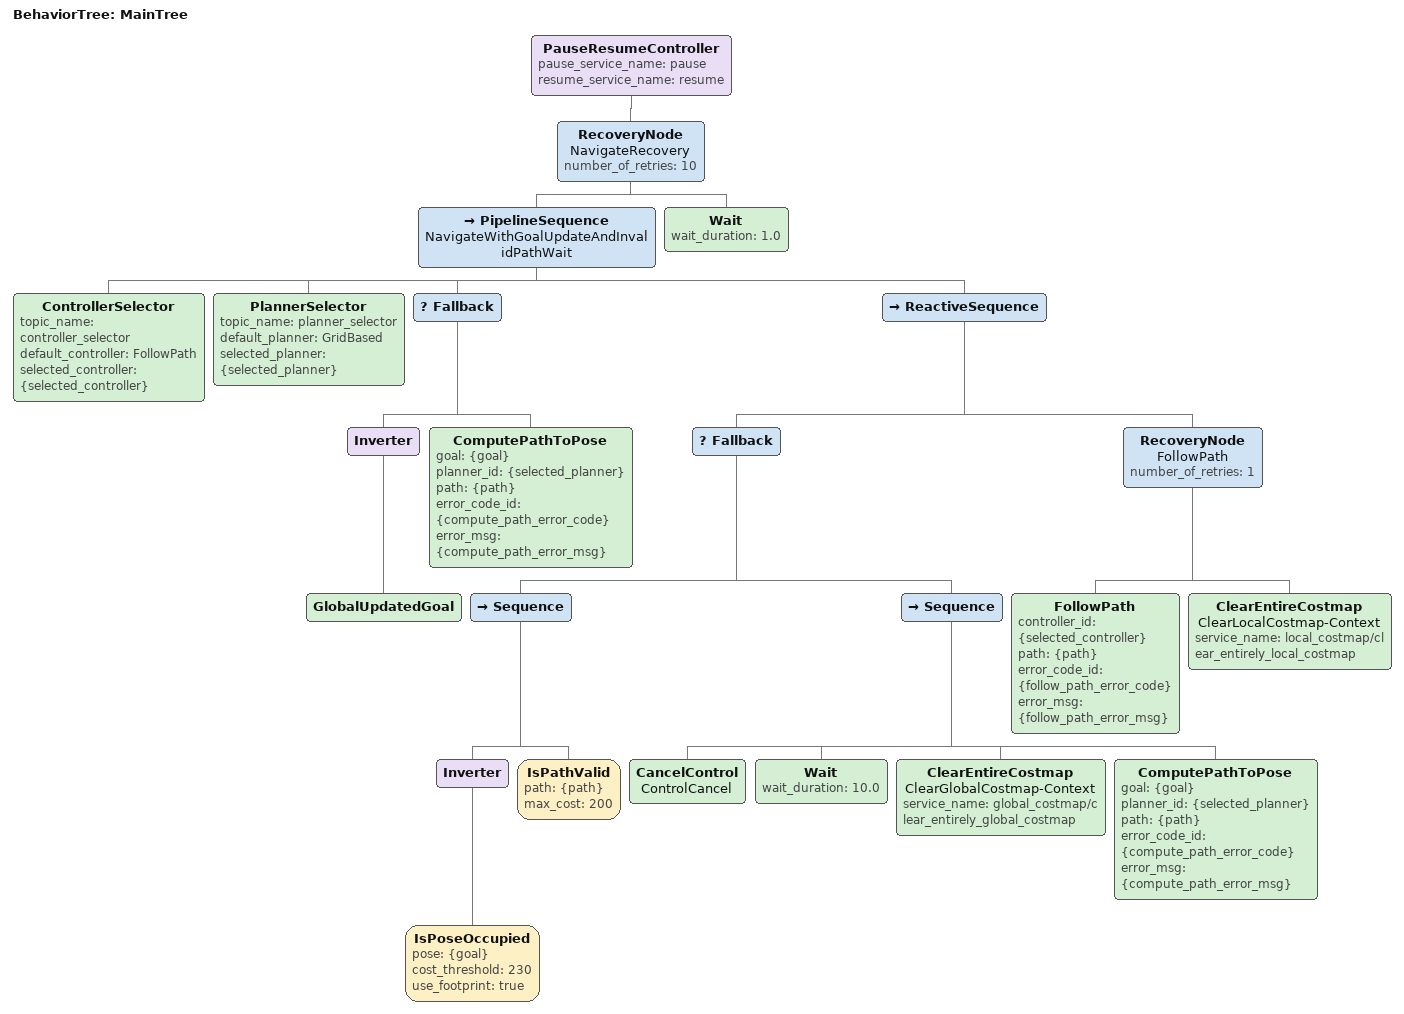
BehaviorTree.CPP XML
<?xml version="1.0" encoding="UTF-8"?>
<root BTCPP_format="4"
      main_tree_to_execute="MainTree">
  <BehaviorTree ID="MainTree">
    <PauseResumeController pause_service_name="pause"
                           resume_service_name="resume">
      <RecoveryNode name="NavigateRecovery"
                    number_of_retries="10">
        <PipelineSequence name="NavigateWithGoalUpdateAndInvalidPathWait">
          <ControllerSelector topic_name="controller_selector"
                              default_controller="FollowPath"
                              selected_controller="{selected_controller}"/>
          <PlannerSelector topic_name="planner_selector"
                           default_planner="GridBased"
                           selected_planner="{selected_planner}"/>
          <Fallback>
            <Inverter>
              <GlobalUpdatedGoal/>
            </Inverter>
            <ComputePathToPose goal="{goal}"
                               planner_id="{selected_planner}"
                               path="{path}"
                               error_code_id="{compute_path_error_code}"
                               error_msg="{compute_path_error_msg}"/>
          </Fallback>
          <ReactiveSequence>
            <Fallback>
              <Sequence>
                <Inverter>
                  <IsPoseOccupied pose="{goal}"
                      cost_threshold="230"
                      use_footprint="true"/>
                </Inverter>
                <IsPathValid path="{path}"
                              max_cost="200"/>
              </Sequence>
              <Sequence>
                <CancelControl name="ControlCancel"/>
                <Wait wait_duration="10.0"/>
                <ClearEntireCostmap name="ClearGlobalCostmap-Context" service_name="global_costmap/clear_entirely_global_costmap"/>
                <ComputePathToPose goal="{goal}"
                                   planner_id="{selected_planner}"
                                   path="{path}"
                                   error_code_id="{compute_path_error_code}"
                                   error_msg="{compute_path_error_msg}"/>
              </Sequence>
            </Fallback>
            <RecoveryNode name="FollowPath"
                          number_of_retries="1">
              <FollowPath controller_id="{selected_controller}"
                          path="{path}"
                          error_code_id="{follow_path_error_code}"
                          error_msg="{follow_path_error_msg}"/>
              <ClearEntireCostmap name="ClearLocalCostmap-Context"
                                  service_name="local_costmap/clear_entirely_local_costmap"/>
            </RecoveryNode>
          </ReactiveSequence>
        </PipelineSequence>
        <Wait wait_duration="1.0"/>
      </RecoveryNode>
    </PauseResumeController>
  </BehaviorTree>

</root>
